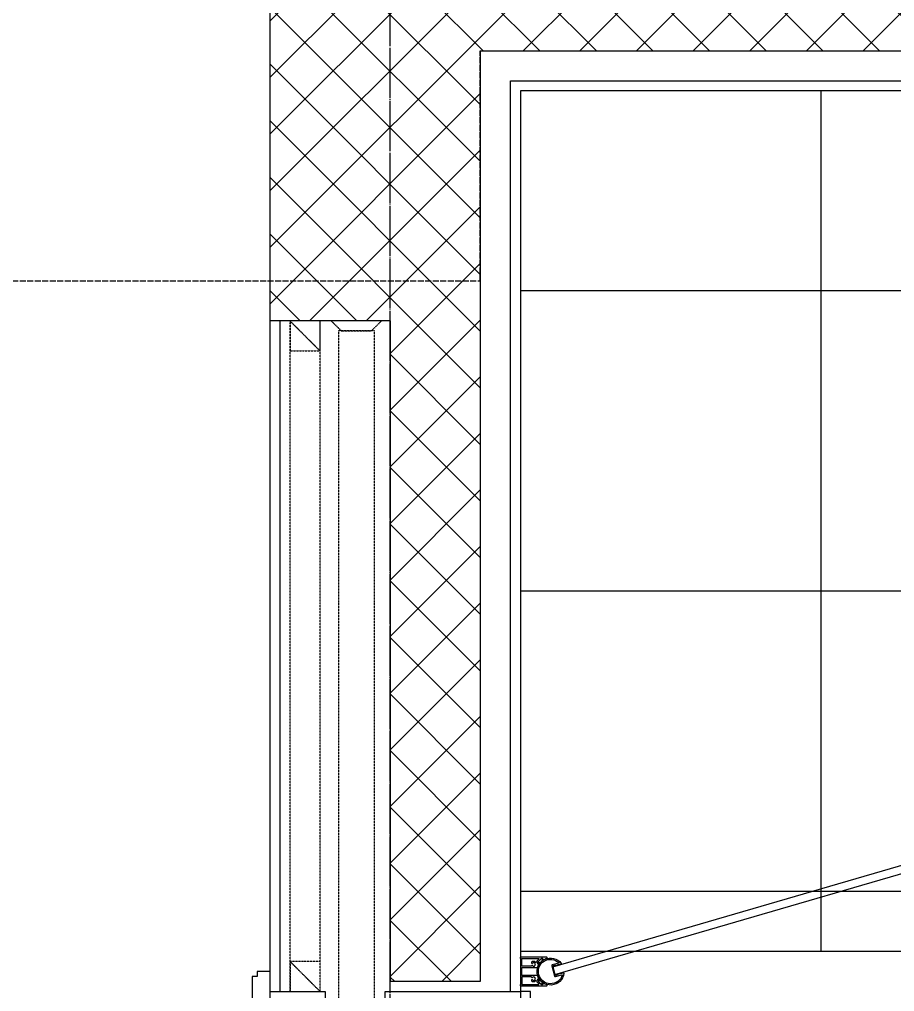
# Model space of a CAD drawing. Header units: millimetres. Extents: x 18456 to 179493, y -203649 to 469211.
# Drawn here: x 101684 to 102558, y -179684 to -178713 of the extents above; entities that cross this region are included whole.
import ezdxf

# ---------------------------------------------------------------- set-up
doc = ezdxf.new("R2010")
doc.units = ezdxf.units.MM
for name, pattern in [('X-평면도(기본형)$0$( Hidden )', [0.375, 0.25, -0.125]), ('X-평면도(기본형)$0$CEN', [52.5, 50, -1, 0.5, -1]), ('X-평면도(기본형)$0$CENN', [6.3, 4, -1, 0.3, -1]), ('X-평면도(기본형)$0$HID2', [7.5, 6, -1.5])]:
    doc.linetypes.add(name, pattern=pattern)
for name, color, linetype, true_color in [('X-평면도(기본형)$0$40HAT', 9, 'Continuous', 0x808080), ('X-평면도(기본형)$0$CEN', 1, 'X-평면도(기본형)$0$CEN', 0xff0000), ('X-평면도(기본형)$0$DOOR', 4, 'Continuous', 0x00ffff), ('X-평면도(기본형)$0$FIN', 9, 'Continuous', 0x808080), ('X-평면도(기본형)$0$FUR', 6, 'Continuous', 0xff00ff), ('X-평면도(기본형)$0$MC', 7, 'Continuous', 0x7f7fff), ('X-평면도(기본형)$0$TIL', 5, 'Continuous', 0x0000ff), ('X-평면도(기본형)$0$UIS', 7, 'X-평면도(기본형)$0$HID2', 0x000000), ('X-평면도(기본형)$0$W2', 3, 'Continuous', 0x00ff00)]:
    doc.layers.add(name, color=color, linetype=linetype, true_color=true_color)

# ---------------------------------------------------------------- blocks, each defined once
blk = doc.blocks.new('X-평면도(기본형)$0$A$C019C01BD')
at = {"layer": 'X-평면도(기본형)$0$FUR', "color": 4, "ltscale": 3, "true_color": 0x00ffff}
blk.add_line((483.13, 1200.3), (483.13, 0.3), dxfattribs=at)
at = {"layer": 'X-평면도(기본형)$0$FUR', "color": 8, "true_color": 0x808080}
for p, q in [((506.1, 34.78), (340.64, 602.28)), ((498.37, 32.71), (332.91, 600.21)), ((494.97, 41.16), (495.03, 41.18)), ((495.59, 40.96), (496.41, 39.63)), ((496.41, 39.63), (496.07, 39.54)), ((496.07, 39.54), (496.59, 37.61)), ((504.33, 41.76), (504.38, 43.32)), ((504.67, 41.85), (504.33, 41.76)), ((505.19, 39.91), (504.67, 41.85)), ((504.75, 43.78), (504.82, 43.8)), ((505.37, 37.89), (505.19, 39.91)), ((508.04, 35.31), (506.33, 41.71)), ((494.71, 38.59), (496.42, 32.19)), ((496.59, 37.61), (497.45, 35.77)), ((497.45, 35.77), (496.86, 35.61)), ((496.86, 35.61), (497.56, 33.01)), ((497.53, 31.56), (507.41, 34.2)), ((498.17, 32.66), (506.3, 34.84)), ((498.37, 32.71), (506.1, 34.78)), ((505.95, 38.05), (505.37, 37.89)), ((506.65, 35.45), (505.95, 38.05)), ((488.93, 26.6), (488.93, 0)), ((489.66, 27.1), (489.43, 27.1)), ((489.75, 22.12), (490.65, 23.02)), ((515.61, 23.02), (516.51, 22.12)), ((516.83, 27.1), (516.6, 27.1)), ((517.33, 0), (517.33, 26.6)), ((490.23, 18.6), (490.85, 18.6)), ((490.23, 1.6), (490.23, 18.6)), ((495.74, 17.93), (494.84, 17.03)), ((497.73, 11.32), (497.73, 1.6)), ((499.03, 1.6), (499.03, 17.54)), ((507.23, 17.54), (507.23, 1.6)), ((508.53, 11.32), (508.53, 1.6)), ((511.42, 17.03), (510.52, 17.93)), ((516.03, 18.6), (515.41, 18.6)), ((516.03, 1.6), (516.03, 18.6)), ((497.73, 1.6), (490.23, 1.6)), ((490.23, 0), (490.23, 0.3)), ((490.23, 0.3), (516.03, 0.3)), ((507.23, 1.6), (499.03, 1.6)), ((508.53, 1.6), (516.03, 1.6)), ((516.03, 0.3), (516.03, 0)), ((488.93, 0), (490.23, 0)), ((516.03, 0), (517.33, 0))]:
    blk.add_line(p, q, dxfattribs=at)
at = {"layer": 'X-평면도(기본형)$0$FUR', "color": 8, "true_color": 0x808080, "extrusion": (0, 0, -1)}
for centre, radius, start, end in [((-503.13, 30.41), 13.5, 97.19161, 52.80839), ((-503.13, 30.41), 12.2, 107.05089, 42.94911), ((-495.16, 40.7), 0.5, 75, 148.16943), ((-504.88, 43.3), 0.5, 1.83057, 75), ((-506.62, 41.78), 0.3, 345, 107.05089), ((-494.42, 38.52), 0.3, 42.94911, 165)]:
    blk.add_arc(centre, radius, start, end, dxfattribs=at)
at = {"layer": 'X-평면도(기본형)$0$FUR', "color": 8, "true_color": 0x808080}
for centre, radius, start, end in [((497.29, 32.43), 0.9, 195, 285), ((498.04, 33.14), 0.5, 195, 285), ((506.17, 35.32), 0.5, 285, 15), ((507.17, 35.07), 0.9, 285, 15), ((489.43, 26.6), 0.5, 90, 180), ((489.66, 26.6), 0.5, 15.79182, 90), ((503.13, 30.41), 15.74, 211.77847, 238.22153), ((503.13, 30.41), 13.5, 195.79182, 215.50277), ((503.13, 30.41), 14.5, 210.62449, 215.50277), ((491.73, 22.28), 0.5, 215.50277, 35.50277), ((495, 19.01), 0.5, 54.49723, 234.49723), ((511.26, 19.01), 0.5, 305.50277, 125.50277), ((503.13, 30.41), 15.74, 301.77847, 328.22153), ((514.53, 22.28), 0.5, 144.49723, 324.49723), ((503.13, 30.41), 13.5, 324.49723, 344.20818), ((503.13, 30.41), 14.5, 324.49723, 329.37551), ((516.6, 26.6), 0.5, 90, 164.20818), ((516.83, 26.6), 0.5, 0, 90), ((503.13, 30.41), 17.04, 223.87403, 236.10812), ((496.03, 13.6), 3, 139.99057, 223.94287), ((493.35, 15.85), 0.5, 319.99057, 56.10812), ((494.34, 11.97), 0.65, 223.94287, 43.94287), ((496.03, 13.6), 1.7, 316.05713, 223.94287), ((503.13, 30.41), 14.5, 234.49723, 239.37551), ((503.13, 30.41), 13.5, 234.49723, 252.31981), ((497.72, 11.97), 0.65, 136.05713, 270.69854), ((503.13, 30.41), 13.5, 287.68019, 305.50277), ((510.23, 13.6), 1.7, 316.05713, 223.94287), ((508.54, 11.97), 0.65, 269.30146, 43.94287), ((503.13, 30.41), 14.5, 300.62449, 305.50277), ((511.92, 11.97), 0.65, 136.05713, 316.05713), ((510.23, 13.6), 3, 316.05713, 40.00943), ((512.91, 15.85), 0.5, 123.89188, 220.00943), ((503.13, 30.41), 17.04, 303.89188, 316.12597)]:
    blk.add_arc(centre, radius, start, end, dxfattribs=at)
blk = doc.blocks.new('X-평면도(기본형)$0$ba17001400')
at = {"layer": 'X-평면도(기본형)$0$MC'}
blk.add_lwpolyline([(1400, -200), (1400, 300), (2300, 300), (2300, 1500), (1400, 1500), (0, 1500), (0, -200)], close=True, dxfattribs=at)
at = {"layer": 'X-평면도(기본형)$0$TIL'}
for p, q in [((1500, 300), (1500, 1500)), ((1800, 414.25), (1800, 1500)), ((2100, 400), (2100, 1500)), ((2300, 1200), (1440, 1200))]:
    blk.add_line(p, q, dxfattribs=at)
at = {"layer": 'X-평면도(기본형)$0$FUR', "linetype": 'ByBlock', "rotation": 180}
blk.add_blockref('X-평면도(기본형)$0$A$C019C01BD', (1923.13, 1500.3), dxfattribs=at)
blk = doc.blocks.new('X-평면도(기본형)$0$pd900')
at = {"layer": 'X-평면도(기본형)$0$DOOR', "color": 1, "linetype": 'X-평면도(기본형)$0$CENN', "ltscale": 2, "true_color": 0xff0000}
blk.add_arc((30, 140), 840, 0, 87.2706, dxfattribs=at)
blk = doc.blocks.new('X-평면도(기본형)$0$pkdr750190')
at = {"layer": 'X-평면도(기본형)$0$DOOR', "linetype": 'X-평면도(기본형)$0$( Hidden )'}
for p, q in [((-50, 750), (-50, 1420)), ((-20, 1420), (-50, 1390)), ((-20, 750), (-20, 1420)), ((-20, 780), (-50, 750))]:
    blk.add_line(p, q, dxfattribs=at)
at = {"layer": 'X-평면도(기본형)$0$DOOR'}
for p, q in [((-10, 750), (-10, 1420)), ((0, 750), (0, 1420))]:
    blk.add_line(p, q, dxfattribs=at)
at = {"layer": 'X-평면도(기본형)$0$DOOR', "color": 8, "linetype": 'X-평면도(기본형)$0$( Hidden )', "true_color": 0x808080}
for points in [[(-111.25, 1420), (-61.25, 1420), (-71.25, 1410), (-101.25, 1410)], [(-104.25, 710), (-104.25, 1410), (-68.25, 1410), (-68.25, 710)]]:
    blk.add_lwpolyline(points, close=True, dxfattribs=at)
at = {"layer": 'X-평면도(기본형)$0$DOOR', "linetype": 'X-평면도(기본형)$0$( Hidden )'}
for points in [[(-20, 1420), (-20, 1390), (-50, 1390), (-50, 1420)], [(-20, 780), (-20, 750), (-50, 750), (-50, 780)]]:
    blk.add_lwpolyline(points, close=True, dxfattribs=at)
at = {"layer": 'X-평면도(기본형)$0$DOOR'}
for points in [[(0, 770), (13, 770), (13, 765), (18, 765), (18, 710), (0, 710)], [(-250, 750), (-250, 725), (-240, 725), (-240, 720), (-260, 720), (-260, 750)], [(-115, 750), (-250, 750), (-250, 726), (-115, 726)], [(0, 750), (-55, 750), (-55, 726), (0, 726)]]:
    blk.add_lwpolyline(points, close=True, dxfattribs=at)

msp = doc.modelspace()

# ---------------------------------------------------------------- hatches: boundary and pattern name
at = {"layer": 'X-평면도(기본형)$0$40HAT'}
h = msp.add_hatch(dxfattribs=at)
h.set_pattern_fill('H3', color=256, scale=40, style=0, pattern_type=2)
h.set_pattern_definition([(315, (-605844.544, -337778.427), (28.2842712, 28.2842712), []), (45, (-605844.544, -337778.427), (-28.2842712, 28.2842712), [])])
h.paths.add_polyline_path([(103924.57, -179554.15), (103924.57, -179644.15), (103424.57, -179644.15), (103424.57, -178744.15), (102144.57, -178744.15), (102144.57, -179674.15), (102054.57, -179674.15), (102054.57, -179014.15), (101934.57, -179014.15), (101934.57, -178654.15), (103514.57, -178654.15), (103514.57, -179554.15), (103924.57, -179554.15)], flags=0)

# ---------------------------------------------------------------- linework, layer by layer
at = {"layer": 'X-평면도(기본형)$0$CEN'}
msp.add_line((102054.57, -181574.15), (102054.57, -175439.15), dxfattribs=at)
at = {"layer": 'X-평면도(기본형)$0$FIN'}
for p, q in [((102174.57, -178774.15), (103394.57, -178774.15)), ((102174.57, -179684.15), (102174.57, -178774.15))]:
    msp.add_line(p, q, dxfattribs=at)
at = {"layer": 'X-평면도(기본형)$0$UIS'}
msp.add_lwpolyline([(104034.57, -184659.15), (103584.57, -184659.15), (103584.57, -184689.15), (100719.57, -184689.15), (100719.57, -178449.15), (101624.57, -178449.15), (101624.57, -178974.15), (102144.57, -178974.15), (102144.57, -178744.15), (103424.57, -178744.15), (103424.57, -179034.15), (103924.57, -179034.15)], dxfattribs=at)
at = {"layer": 'X-평면도(기본형)$0$W2'}
for p, q in [((101934.57, -179014.15), (101934.57, -178654.15)), ((102144.57, -178744.15), (102144.57, -179674.15)), ((102144.57, -178744.15), (103424.57, -178744.15)), ((102054.57, -179014.15), (101934.57, -179014.15)), ((102054.57, -179014.15), (102054.57, -179674.15)), ((102144.57, -179674.15), (102054.57, -179674.15))]:
    msp.add_line(p, q, dxfattribs=at)

# ---------------------------------------------------------------- block references
at = {"xscale": -1, "rotation": 180}
msp.add_blockref('X-평면도(기본형)$0$pd900', (100879.57, -178009.15), dxfattribs=at)
at = {"rotation": 90.00000000000001}
msp.add_blockref('X-평면도(기본형)$0$ba17001400', (103684.57, -181084.15), dxfattribs=at)
at = {"xscale": -1}
msp.add_blockref('X-평면도(기본형)$0$pkdr750190', (101934.57, -180434.15), dxfattribs=at)

doc.saveas('drawing.dxf')
